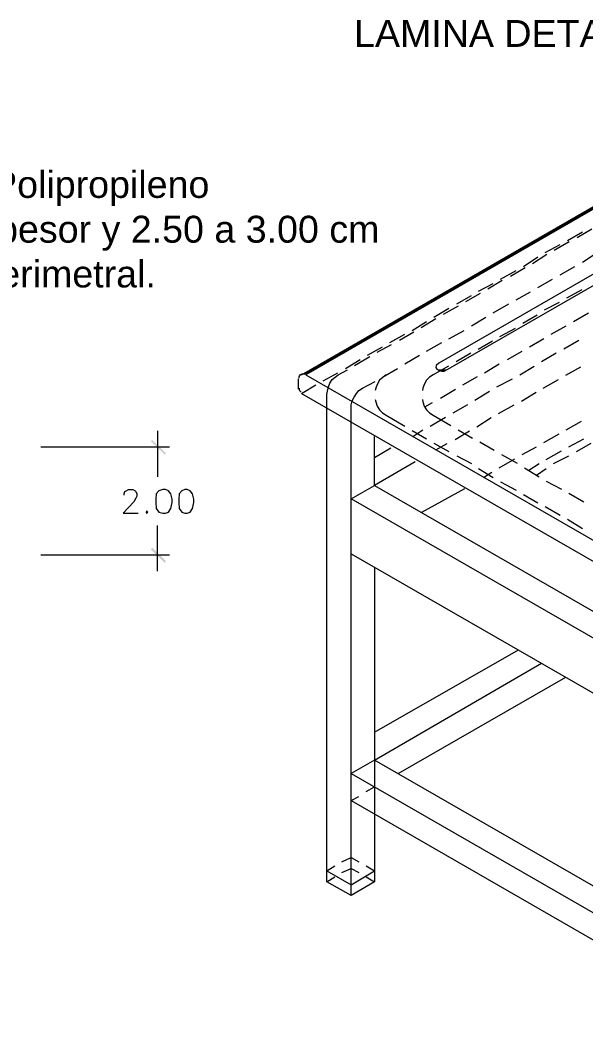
# Model space of a CAD drawing. Header units: inches. Extents: x 0.07 to 5.47, y 0.23 to 3.72.
# Drawn here: x 4.116 to 4.642, y 1.394 to 2.323 of the extents above; entities that cross this region are included whole.
import ezdxf

# ---------------------------------------------------------------- set-up
doc = ezdxf.new("R2010")
doc.units = ezdxf.units.IN
doc.header["$MEASUREMENT"] = 0
for name, color, linetype in [('PDF_PDF2_PDF6_0', 7, 'Continuous'), ('PDF_PDF2_PDF6_CORTE', 7, 'Continuous'), ('PDF_PDF2_PDF6_MESA', 7, 'Continuous'), ('PDF_PDF2_PDF6_TEXTO', 7, 'Continuous'), ('PDF_PDF2_PDF8_0', 7, 'Continuous'), ('PDF_Texto', 7, 'Continuous')]:
    doc.layers.add(name, color=color, linetype=linetype)
doc.layers.add('PDF_PDF2_PDF6_PROYECCION 2', color=7, linetype='Continuous', true_color=0x7f7f7f)
doc.styles.add('PDF Arial', font='arial.ttf')

msp = doc.modelspace()

# ---------------------------------------------------------------- linework, layer by layer
at = {"layer": 'PDF_PDF2_PDF6_0', "lineweight": 5}
msp.add_lwpolyline([(4.375582409825289, 1.99030189289897, -0.5768928655678153), (4.381773200000001, 1.9940004), (4.911368000000001, 2.299038)], format="xyb", dxfattribs=at)
for points in [[(4.377833600000002, 1.9934376), (4.907428400000001, 2.2984752)], [(4.380084800000001, 1.9940004), (4.909679600000001, 2.299038)], [(4.380647600000001, 1.9940004), (4.910805200000001, 2.299038)], [(4.377833600000002, 1.9759908), (4.817380400000001, 1.7232936), (5.347538000000002, 2.027768400000001)], [(4.375019600000002, 1.9799304), (4.375019600000002, 1.989498)], [(4.445932400000001, 1.8144672), (4.445932400000001, 1.5218112), (4.423983200000001, 1.5088668), (4.401471200000001, 1.5218112), (4.401471200000001, 1.9619208)], [(4.423983200000001, 1.5088668), (4.423983200000001, 1.9484136)], [(4.483640000000001, 1.9123944), (4.445932400000001, 1.8904452), (4.445932400000001, 1.936032)], [(4.445932400000001, 1.916334), (4.461128000000001, 1.9253388)], [(4.777421600000001, 1.6748928), (4.423983200000001, 1.8780636), (4.445932400000001, 1.8904452), (4.777421600000001, 1.699656)], [(4.489830800000001, 1.865682), (4.529789600000001, 1.8876312)], [(4.423983200000001, 1.8268488), (4.777421600000001, 1.623678)], [(4.445932400000001, 1.6608228), (4.579878800000001, 1.7373636)], [(4.445932400000001, 1.634934), (4.601265200000001, 1.724982)], [(4.467881600000001, 1.6225524), (4.623777200000001, 1.7120376)], [(4.777421600000001, 1.4441448), (4.445932400000001, 1.634934), (4.423983200000001, 1.6225524), (4.777421600000001, 1.4193816)], [(4.423983200000001, 1.5972264), (4.777421600000001, 1.3940556)], [(4.401471200000001, 1.5319416), (4.423983200000001, 1.5189972), (4.445932400000001, 1.5319416)]]:
    msp.add_lwpolyline(points, dxfattribs=at)
msp.add_lwpolyline([(5.325588800000001, 2.060973600000001), (4.911930800000001, 2.2984752), (4.381773200000001, 1.9934376), (4.794868400000001, 1.755936)], close=True, dxfattribs=at)
at = {"layer": 'PDF_PDF2_PDF6_0', "lineweight": 0}
msp.add_lwpolyline([(4.873660400000001, 2.207864400000001, 0.008658975713731483, 0.008658975713731483, 0), (4.865781200000002, 2.206738800000001, 0.00915307301839153, 0.00915307301839153, 0), (4.863811400000001, 2.205331800000001, 0, 0, 0), (4.861278800000001, 2.203362, 0, 0, 0), (4.514594000000002, 2.0041308, 0, 0, 0), (4.512061400000001, 2.001879600000001, 0, 0, 0), (4.510373000000001, 2.000191200000001, 0, 0, 0), (4.503338000000001, 1.9990656, 0, 0, 0)], format="xyseb", dxfattribs=at)
at = {"layer": 'PDF_PDF2_PDF6_0', "lineweight": 5}
msp.add_arc((4.379803478225404, 1.980774711429003), 0.004221078226873173, 180.0015125072854, 240.0897626756332, dxfattribs=at)
at = {"layer": 'PDF_PDF2_PDF6_0', "transparency": 33554559}
for points in [[(4.514031200000002, 1.9985028), (4.514031200000002, 1.9985028), (4.503900800000001, 1.9985028)], [(4.514031200000002, 1.9985028), (4.503900800000001, 1.9985028), (4.514594000000002, 1.9985028)], [(4.514031200000002, 1.9985028), (4.503900800000001, 1.9985028), (4.511780000000002, 1.9973772)], [(4.503900800000001, 1.9985028), (4.511780000000002, 1.9973772), (4.506152000000001, 1.9973772)], [(4.506152000000001, 1.9973772), (4.507840400000001, 1.9968144), (4.510654400000001, 1.9968144)], [(4.506152000000001, 1.9973772), (4.511780000000002, 1.9973772), (4.510654400000001, 1.9968144)], [(4.507840400000001, 1.9968144), (4.510654400000001, 1.9968144), (4.508403200000001, 1.9968144)]]:
    msp.add_solid(points, dxfattribs=at)
at = {"layer": 'PDF_PDF2_PDF6_CORTE', "lineweight": 5}
for points in [[(4.634470400000001, 2.1211932), (4.647977600000002, 2.129072400000001)], [(4.613084000000002, 2.109374400000001), (4.627154000000001, 2.117253600000001)], [(4.592823200000002, 2.096992800000001), (4.606330400000001, 2.105434800000001)], [(4.639535600000001, 2.098118400000001), (4.653042800000001, 2.107123200000001)], [(4.572562400000002, 2.085174), (4.586069600000001, 2.0930532)], [(4.618712000000001, 2.086299600000001), (4.632219200000002, 2.0941788)], [(4.597888400000001, 2.0744808), (4.611395600000002, 2.08236)], [(4.551176000000002, 2.0733552), (4.564683200000001, 2.0812344)], [(4.530915200000002, 2.0615364), (4.544422400000001, 2.069415600000001)], [(4.577627600000001, 2.0632248), (4.591134800000002, 2.070541200000001)], [(4.510091600000001, 2.049717600000001), (4.524161600000001, 2.057596800000001)], [(4.556241200000001, 2.050843200000001), (4.570874000000002, 2.059285200000001)], [(4.489268000000001, 2.037336000000001), (4.502775200000001, 2.045778)], [(4.535980400000001, 2.039024400000001), (4.549487600000001, 2.046903600000001)], [(4.469007200000001, 2.0255172), (4.482514400000001, 2.0333964)], [(4.515156800000002, 2.0266428), (4.529226800000001, 2.034522)], [(4.448183600000001, 2.0142612), (4.461690800000001, 2.021577600000001)], [(4.494333200000002, 2.0153868), (4.508403200000001, 2.023266)], [(4.427360000000001, 2.001879600000001), (4.441430000000001, 2.010321600000001)], [(4.474072400000002, 2.003568), (4.487579600000001, 2.011447200000001)], [(4.453248800000002, 1.9911864), (4.467318800000001, 1.9990656)], [(4.401471200000001, 1.9619208), (4.401471200000001, 1.9748652), (4.402034000000001, 1.978242), (4.403159600000001, 1.9821816), (4.404285200000001, 1.9855584), (4.406536400000001, 1.9889352), (4.409350400000001, 1.9911864), (4.412164400000001, 1.9934376), (4.420606400000001, 1.99794)], [(4.423983200000001, 1.9484136), (4.423983200000001, 1.9619208), (4.423983200000001, 1.9652976), (4.425108800000001, 1.9692372), (4.426797200000001, 1.972614), (4.429048400000001, 1.9759908), (4.431299600000001, 1.9788048), (4.434676400000002, 1.981056), (4.446495200000001, 1.9872468)]]:
    msp.add_lwpolyline(points, dxfattribs=at)
at = {"layer": 'PDF_PDF2_PDF6_MESA', "lineweight": 5}
msp.add_lwpolyline([(4.860716000000001, 2.2084272), (4.505589200000001, 2.0041308), (4.503338000000001, 2.001879600000001), (4.502775200000001, 2.000191200000001), (4.503900800000001, 1.9985028), (4.506152000000001, 1.9973772), (4.508403200000001, 1.9968144), (4.510654400000001, 1.9968144), (4.514031200000002, 1.9985028), (4.870283600000001, 2.203362000000001), (4.872534800000001, 2.205050400000001), (4.873660400000001, 2.206738800000001), (4.873097600000001, 2.2084272), (4.870846400000001, 2.2101156), (4.868032400000001, 2.2106784), (4.865781200000002, 2.2106784)], close=True, dxfattribs=at)
at = {"layer": 'PDF_PDF2_PDF6_PROYECCION 2', "lineweight": 5}
for points in [[(4.625465600000001, 2.118379200000001), (4.639535600000001, 2.126258400000001)], [(4.604642000000001, 2.107123200000001), (4.618712000000001, 2.1144396)], [(4.584381200000001, 2.0941788), (4.597888400000001, 2.1031836)], [(4.562994800000001, 2.08236), (4.577627600000001, 2.090239200000001)], [(4.542734000000001, 2.071104000000001), (4.556241200000001, 2.078420400000001)], [(4.522473200000001, 2.059285200000001), (4.535980400000001, 2.067164400000001)], [(4.501086800000001, 2.046903600000001), (4.515156800000002, 2.0553456)], [(4.480826000000001, 2.034522), (4.494333200000002, 2.042964)], [(4.460002400000001, 2.023266), (4.474072400000002, 2.031145200000001)], [(4.439178800000001, 2.011447200000001), (4.453248800000002, 2.019326400000001)], [(4.622088800000001, 2.017638000000001), (4.636158800000001, 2.0255172)], [(4.418918000000001, 1.9990656), (4.432425200000001, 2.0075076)], [(4.601265200000001, 2.0058192), (4.614772400000001, 2.0136984)], [(4.581004400000001, 1.9934376), (4.594511600000001, 2.001316800000001)], [(4.623777200000001, 1.9928748), (4.637847200000001, 2.000754000000001)], [(4.398094400000002, 1.9878096), (4.411601600000001, 1.995126)], [(4.559618000000001, 1.9821816), (4.574250800000002, 1.989498)], [(4.602953600000001, 1.981056), (4.617023600000001, 1.9889352)], [(4.377833600000002, 1.9759908), (4.391340800000001, 1.98387)], [(4.539357200000001, 1.9698), (4.552864400000002, 1.978242)], [(4.582692800000001, 1.9686744), (4.596200000000001, 1.9771164)], [(4.519096400000001, 1.9579812), (4.532603600000002, 1.9658604)], [(4.561306400000001, 1.9574184), (4.575939200000001, 1.9652976)], [(4.497710000000001, 1.9455996), (4.511780000000002, 1.9540416)], [(4.541045600000001, 1.9450368), (4.554552800000002, 1.9534788)], [(4.624340000000001, 1.9422228), (4.638410000000001, 1.950102)], [(4.481388800000001, 1.936032), (4.490956400000001, 1.9422228)], [(4.520784800000001, 1.933218), (4.534292000000002, 1.9410972)], [(4.603516400000001, 1.930404), (4.617586400000001, 1.9382832)], [(4.502775200000001, 1.9236504), (4.513468400000002, 1.9292784)], [(4.583255600000001, 1.919148), (4.596762800000001, 1.9264644)], [(4.561869200000001, 1.9067664), (4.576502000000001, 1.9152084)], [(4.547236400000001, 1.8977616), (4.555115600000001, 1.9028268)], [(4.438053200000001, 1.6056684), (4.445932400000001, 1.6101708)], [(4.423983200000001, 1.5972264), (4.431299600000001, 1.601166)], [(4.415541200000002, 1.5403836), (4.423983200000001, 1.5443232), (4.431299600000001, 1.5403836)], [(4.401471200000001, 1.5319416), (4.408787600000001, 1.536444)], [(4.415541200000002, 1.5302532), (4.423983200000001, 1.5341928), (4.431299600000001, 1.5302532)], [(4.438053200000001, 1.536444), (4.445932400000001, 1.5319416)], [(4.401471200000001, 1.5218112), (4.408787600000001, 1.5263136)], [(4.438053200000001, 1.5263136), (4.445932400000001, 1.5218112)]]:
    msp.add_lwpolyline(points, dxfattribs=at)
at = {"layer": 'PDF_PDF2_PDF6_TEXTO', "lineweight": 18}
for points in [[(4.624902800000001, 2.0649132), (4.638972800000001, 2.0727924)], [(4.604079200000001, 2.0536572), (4.618149200000001, 2.060973600000001)], [(4.583818400000001, 2.041275600000001), (4.597325600000001, 2.049154800000001)], [(4.631093600000002, 2.042964), (4.645163600000001, 2.050843200000001)], [(4.562432000000001, 2.028894000000001), (4.577064800000001, 2.036773200000001)], [(4.610270000000002, 2.031145200000001), (4.624340000000001, 2.039024400000001)], [(4.590009200000002, 2.019326400000001), (4.603516400000001, 2.027205600000001)], [(4.542171200000001, 2.0170752), (4.555678400000001, 2.0249544)], [(4.521910400000001, 2.0058192), (4.535417600000001, 2.0136984)], [(4.569748400000002, 2.0075076), (4.583255600000001, 2.0153868)], [(4.514594000000002, 2.001316800000001), (4.500524000000001, 1.9934376), (4.497147200000001, 1.9911864), (4.494333200000002, 1.9883724), (4.492082000000002, 1.9844328), (4.490956400000001, 1.981056), (4.490393600000001, 1.9788048)], [(4.548362000000001, 1.995126), (4.561869200000001, 2.003568)], [(4.456625600000002, 1.9934376), (4.453811600000002, 1.9911864), (4.450434800000001, 1.9883724), (4.448183600000001, 1.9844328), (4.447058000000001, 1.981056), (4.446495200000001, 1.9788048)], [(4.528101200000001, 1.98387), (4.541608400000001, 1.9917492)], [(4.507277600000001, 1.9714884), (4.521347600000001, 1.9799304)], [(4.446495200000001, 1.9703628), (4.447058000000001, 1.9681116), (4.448183600000001, 1.964172), (4.450434800000001, 1.9607952), (4.453248800000002, 1.9579812), (4.456625600000002, 1.95573), (4.474072400000002, 1.9455996)], [(4.490393600000001, 1.9703628), (4.490956400000001, 1.9681116), (4.492082000000002, 1.964172), (4.494333200000002, 1.9607952), (4.497147200000001, 1.9579812), (4.500524000000001, 1.95573), (4.516845200000001, 1.9461624)], [(4.492644800000002, 1.9636092), (4.499961200000001, 1.9675488)], [(4.480826000000001, 1.94166), (4.494333200000002, 1.9337808)], [(4.523598800000001, 1.9422228), (4.537106000000001, 1.9343436)], [(4.626591200000001, 1.9264644), (4.640661200000001, 1.9337808)], [(4.501086800000001, 1.9298412), (4.515156800000002, 1.921962)], [(4.543859600000001, 1.9309668), (4.557366800000001, 1.9230876)], [(4.633907600000001, 1.921962), (4.647414800000002, 1.9298412)], [(4.522473200000001, 1.9180224), (4.535980400000001, 1.910706)], [(4.564120400000001, 1.919148), (4.578753200000001, 1.9112688)], [(4.605767600000001, 1.9146456), (4.619837600000001, 1.9225248)], [(4.612521200000002, 1.910706), (4.626591200000001, 1.9180224)], [(4.542734000000001, 1.9062036), (4.556241200000001, 1.8977616)], [(4.585506800000001, 1.9067664), (4.599014000000001, 1.8983244)], [(4.589446400000002, 1.9045152), (4.599014000000001, 1.910706)], [(4.596762800000001, 1.9000128), (4.605767600000001, 1.9062036)], [(4.562994800000001, 1.893822), (4.577627600000001, 1.8859428)], [(4.605767600000001, 1.8943848), (4.619837600000001, 1.8870684)], [(4.584381200000001, 1.8820032), (4.597888400000001, 1.874124)], [(4.626591200000001, 1.8831288), (4.640661200000001, 1.8752496)], [(4.604642000000001, 1.8707472), (4.618712000000001, 1.862868)], [(4.625465600000001, 1.8589284), (4.639535600000001, 1.8504864)]]:
    msp.add_lwpolyline(points, dxfattribs=at)
at = {"layer": 'PDF_PDF2_PDF8_0', "lineweight": 13}
for points in [[(4.243887200000001, 1.9410972), (4.243887200000001, 1.8983244)], [(4.135266800000001, 1.9264644), (4.255143200000001, 1.9264644)], [(4.243887200000001, 1.8105276), (4.243887200000001, 1.8533004)], [(4.135266800000001, 1.8257232), (4.255143200000001, 1.8257232)]]:
    msp.add_lwpolyline(points, dxfattribs=at)
at = {"layer": 'PDF_PDF2_PDF8_0', "lineweight": 18}
msp.add_lwpolyline([(4.212933200000001, 1.8814404), (4.212933200000001, 1.882566), (4.213496000000001, 1.8848172), (4.214621600000001, 1.88538), (4.216872800000001, 1.8865056), (4.220812400000002, 1.8865056), (4.223063600000001, 1.88538), (4.223626400000001, 1.8848172), (4.224752000000001, 1.882566), (4.224752000000001, 1.8803148), (4.223626400000001, 1.8786264), (4.221938000000002, 1.8752496), (4.211807600000001, 1.8645564), (4.225877600000001, 1.8645564)], dxfattribs=at)
for points in [[(4.248952400000001, 1.8865056), (4.245012800000001, 1.88538), (4.242761600000001, 1.882566), (4.242198800000001, 1.8775008), (4.242198800000001, 1.8746868), (4.242761600000001, 1.8690588), (4.245012800000001, 1.865682), (4.248952400000001, 1.8645564), (4.251203600000001, 1.8645564), (4.254017600000001, 1.865682), (4.256268800000001, 1.8690588), (4.257394400000001, 1.8746868), (4.257394400000001, 1.8775008), (4.256268800000001, 1.882566), (4.254017600000001, 1.88538), (4.251203600000001, 1.8865056)], [(4.269213200000001, 1.8865056), (4.266399200000001, 1.88538), (4.264148000000001, 1.882566), (4.263585200000001, 1.8775008), (4.263585200000001, 1.8746868), (4.264148000000001, 1.8690588), (4.266399200000001, 1.865682), (4.269213200000001, 1.8645564), (4.271464400000001, 1.8645564), (4.274278400000001, 1.865682), (4.276529600000001, 1.8690588), (4.277655200000002, 1.8746868), (4.277655200000002, 1.8775008), (4.276529600000001, 1.882566), (4.274278400000001, 1.88538), (4.271464400000001, 1.8865056)], [(4.233756800000001, 1.8668076), (4.233194000000001, 1.865682), (4.233756800000001, 1.8645564), (4.234882400000001, 1.865682)]]:
    msp.add_lwpolyline(points, close=True, dxfattribs=at)
at = {"layer": 'PDF_PDF2_PDF8_0', "transparency": 33554559}
for points in [[(4.251766400000001, 1.9202736), (4.237696400000001, 1.9315296), (4.238822000000002, 1.9326552)], [(4.250640800000001, 1.919148), (4.251766400000001, 1.9202736), (4.237696400000001, 1.9315296)], [(4.238822000000002, 1.8324768), (4.237696400000001, 1.8307884), (4.251766400000001, 1.8200952)], [(4.237696400000001, 1.8307884), (4.251766400000001, 1.8200952), (4.250640800000001, 1.8184068)]]:
    msp.add_solid(points, dxfattribs=at)

# ---------------------------------------------------------------- texts
at = {"layer": 'PDF_Texto', "char_height": 0.02504200584375, "attachment_point": 7, "style": 'PDF Arial'}
for s, insert in [('LAMINA DETALLE DET-MP', (4.426797200000001, 2.2983615144)), ('Tablero de Polipropileno', (3.912960800000001, 2.1503451144)), ('de 5 mm espesor y 2.50 a 3.00 cm', (3.911835200000001, 2.1086979144)), ('de peralte perimetral.', (3.911835200000001, 2.067050714400001))]:
    msp.add_mtext(s, dxfattribs=dict(at, insert=insert))

doc.saveas('drawing.dxf')
